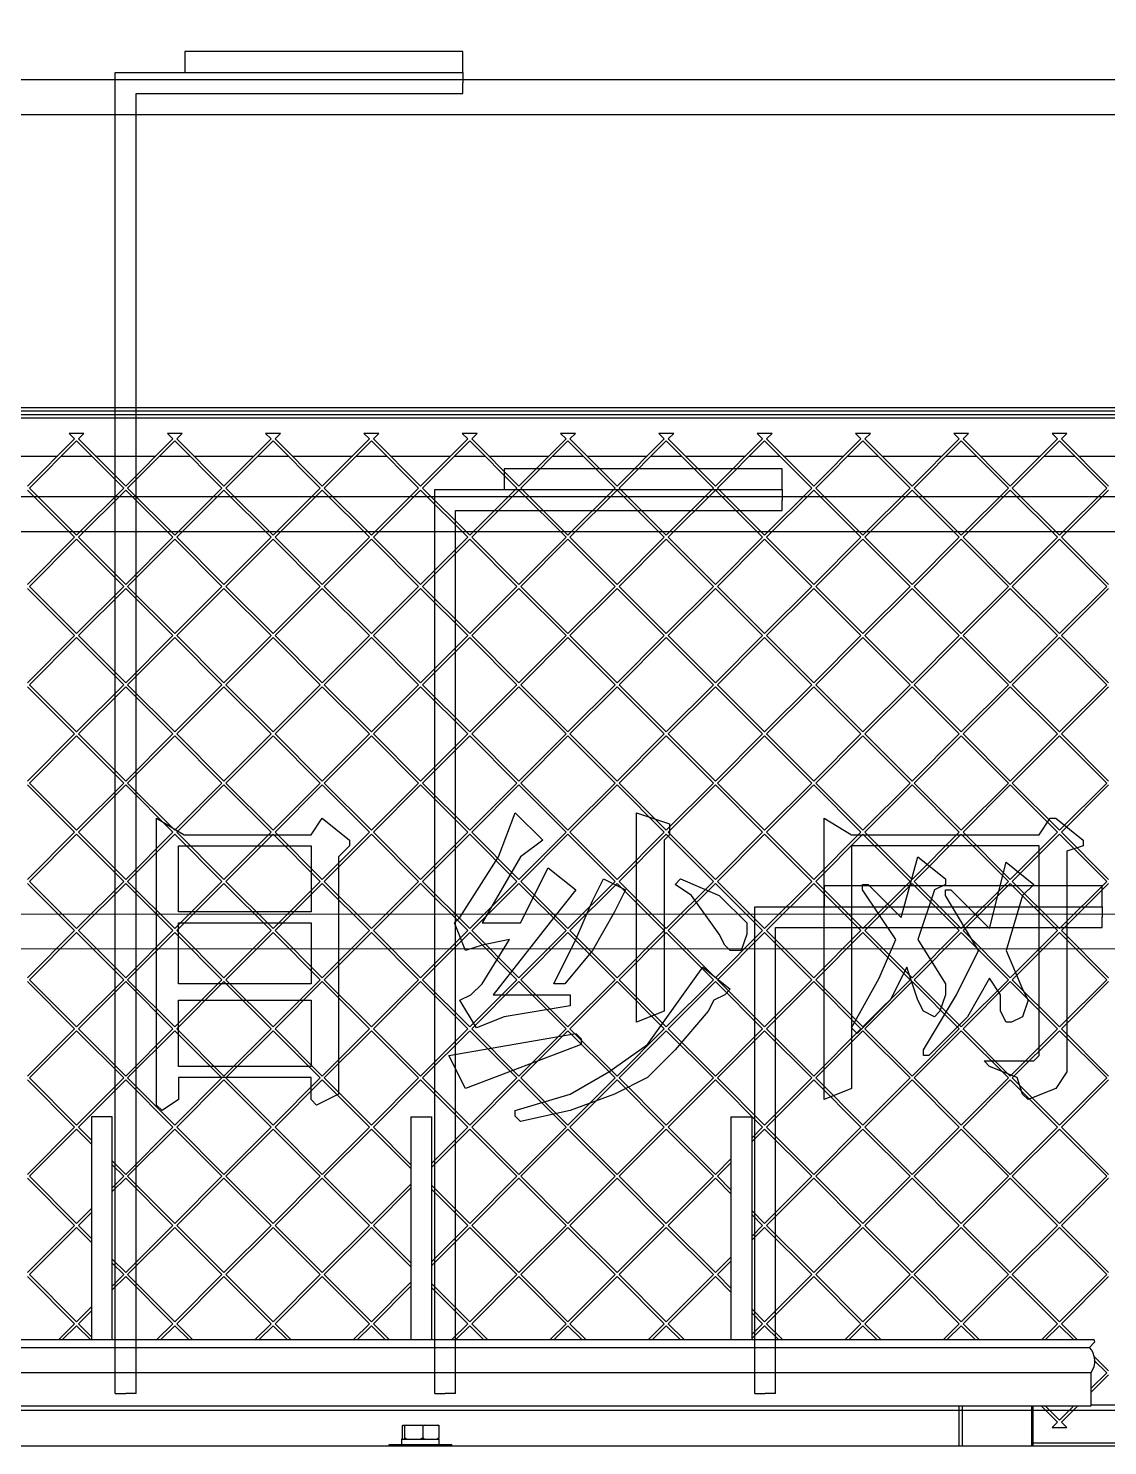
# Model space of a CAD drawing. Extents: x 59521 to 184406, y -1257 to 56672.
# Drawn here: x 69344.4 to 69654.9, y 10305.5 to 10713.2 of the extents above; entities that cross this region are included whole.
import ezdxf

# ---------------------------------------------------------------- set-up
doc = ezdxf.new("R2010")
doc.units = 0
doc.header["$MEASUREMENT"] = 0
doc.layers.get('0').update_dxf_attribs({"linetype": 'CONTINUOUS'})
for name, color, linetype in [('02', 1, 'CONTINUOUS'), ('03C', 3, 'CONTINUOUS'), ('1', 2, 'CONTINUOUS'), ('2401-01144-S-M6-16HWM_0', 7, 'CONTINUOUS'), ('4209-B0008_0', 7, 'CONTINUOUS'), ('4215-12645_1_0', 7, 'CONTINUOUS'), ('4215-12645_2_0', 7, 'CONTINUOUS'), ('4215-12656_0', 7, 'CONTINUOUS'), ('4215-16102_1_0', 7, 'CONTINUOUS'), ('4215-16102_4_0', 7, 'CONTINUOUS'), ('4215-16529_1_0', 7, 'CONTINUOUS'), ('4217-15617_0', 7, 'CONTINUOUS'), ('4217-16530_0', 7, 'CONTINUOUS'), ('4217-16531_0', 7, 'CONTINUOUS')]:
    doc.layers.add(name, color=color, linetype=linetype)
doc.layers.add('C', color=1, linetype='CONTINUOUS', lineweight=15)

# ---------------------------------------------------------------- blocks, each defined once
blk = doc.blocks.new('ju7888')
at = {"layer": '2401-01144-S-M6-16HWM_0', "color": 87, "linetype": 'Continuous'}
for p, q in [((282, -11.68), (282, -15.08)), ((282.07, -11.38), (292.51, -11.38)), ((282.64, -11.68), (282.64, -15.08)), ((287.93, -11.68), (287.93, -15.08)), ((292.58, -11.68), (292.58, -15.08)), ((281.94, -15.38), (292.64, -15.38)), ((281.94, -16.98), (281.94, -15.38)), ((292.64, -16.98), (292.64, -15.38)), ((278.29, -16.98), (296.29, -16.98)), ((278.29, -17.28), (278.29, -16.98)), ((296.29, -17.28), (296.29, -16.98))]:
    blk.add_line(p, q, dxfattribs=at)
for points, knots in [([(282.07, -11.38), (282.06, -11.4), (282.04, -11.5), (282.01, -11.6), (282, -11.68)], [0, 0, 0, 0, 0.234829, 1, 1, 1, 1]), ([(282.64, -11.68), (282.64, -11.65), (282.61, -11.55), (282.59, -11.45), (282.57, -11.38)], [0, 0, 0, 0, 0.264475, 1, 1, 1, 1]), ([(292.51, -11.38), (292.51, -11.4), (292.54, -11.5), (292.56, -11.6), (292.58, -11.68)], [0, 0, 0, 0, 0.234829, 1, 1, 1, 1]), ([(282.07, -15.38), (282.06, -15.35), (282.04, -15.25), (282.01, -15.15), (282, -15.08)], [0, 0, 0, 0, 0.234829, 1, 1, 1, 1]), ([(282.64, -15.08), (282.64, -15.1), (282.61, -15.2), (282.59, -15.3), (282.57, -15.38)], [0, 0, 0, 0, 0.264475, 1, 1, 1, 1]), ([(292.51, -15.38), (292.51, -15.35), (292.54, -15.25), (292.56, -15.15), (292.58, -15.08)], [0, 0, 0, 0, 0.234829, 1, 1, 1, 1])]:
    blk.add_open_spline(points, degree=3, knots=knots, dxfattribs=at)
for points in [[(283.25, -11.38), (283.04, -11.47), (282.84, -11.57), (282.64, -11.68)], [(287.93, -11.68), (287.74, -11.57), (287.53, -11.47), (287.33, -11.38)], [(288.46, -11.38), (288.28, -11.47), (288.11, -11.57), (287.93, -11.68)], [(292.58, -11.68), (292.41, -11.57), (292.23, -11.47), (292.05, -11.38)], [(283.25, -15.38), (283.04, -15.28), (282.84, -15.18), (282.64, -15.08)], [(287.93, -15.08), (287.74, -15.18), (287.53, -15.28), (287.33, -15.38)], [(288.46, -15.38), (288.28, -15.28), (288.11, -15.18), (287.93, -15.08)], [(292.58, -15.08), (292.41, -15.18), (292.23, -15.28), (292.05, -15.38)]]:
    blk.add_open_spline(points, degree=3, dxfattribs=at)
at = {"layer": '4209-B0008_0', "color": 87, "linetype": 'Continuous'}
for p, q in [((90.23, 13.22), (480.79, 13.22)), ((479.81, 10.99), (481.15, 12.38)), ((91.21, 10.99), (479.81, 10.99)), ((90.73, 3.73), (480.29, 3.73)), ((480.29, -5.78), (480.29, 3.73)), ((90.73, -5.78), (480.29, -5.78))]:
    blk.add_line(p, q, dxfattribs=at)
for centre, radius, start, end in [((480.79, 12.72), 0.5, 315.9333, 90), ((475.29, 7.04), 6, 326.4566, 41.1531)]:
    blk.add_arc(centre, radius, start, end, dxfattribs=at)
at = {"layer": '4215-12645_1_0', "color": 87, "linetype": 'Continuous'}
for p, q in [((442.29, -17.28), (442.29, -5.78)), ((463.49, -5.78), (463.49, -17.28))]:
    blk.add_line(p, q, dxfattribs=at)
at = {"layer": '4215-12645_2_0', "color": 87, "linetype": 'Continuous'}
for p, q in [((443.14, -5.78), (443.14, -17.28)), ((463.14, -17.28), (463.14, -5.78))]:
    blk.add_line(p, q, dxfattribs=at)
at = {"layer": '4215-12656_0', "color": 87, "linetype": 'Continuous'}
blk.add_line((-78.71, -17.28), (653.29, -17.28), dxfattribs=at)
at = {"layer": '4215-16102_1_0', "color": 87, "linetype": 'Continuous'}
for p, q in [((-0.61, 279.42), (575.19, 279.42)), ((0.39, 278.42), (574.19, 278.42)), ((165.5, 267.42), (182.81, 267.42)), ((183.94, 267.42), (192.65, 267.42)), ((193.78, 267.42), (211.09, 267.42)), ((212.22, 267.42), (220.93, 267.42)), ((222.06, 267.42), (239.37, 267.42)), ((240.51, 267.42), (249.22, 267.42)), ((250.35, 267.42), (267.66, 267.42)), ((268.79, 267.42), (277.5, 267.42)), ((278.63, 267.42), (295.94, 267.42)), ((297.07, 267.42), (305.79, 267.42)), ((306.92, 267.42), (324.23, 267.42)), ((325.36, 267.42), (334.07, 267.42)), ((335.2, 267.42), (352.51, 267.42)), ((353.64, 267.42), (362.35, 267.42)), ((363.49, 267.42), (380.8, 267.42)), ((381.93, 267.42), (390.64, 267.42)), ((391.77, 267.42), (409.08, 267.42)), ((410.21, 267.42), (418.92, 267.42)), ((420.05, 267.42), (437.36, 267.42)), ((438.5, 267.42), (447.21, 267.42)), ((448.34, 267.42), (465.65, 267.42)), ((466.78, 267.42), (475.49, 267.42)), ((476.62, 267.42), (493.93, 267.42)), ((493.93, -5.58), (480.29, -5.58)), ((531.94, -16.58), (463.49, -16.58))]:
    blk.add_line(p, q, dxfattribs=at)
at = {"layer": '4215-16102_4_0', "color": 87, "linetype": 'Continuous'}
for p, q in [((190.44, 273.92), (186.15, 273.92)), ((186.15, 273.92), (187.73, 272.35)), ((188.86, 272.35), (190.44, 273.92)), ((218.72, 273.92), (214.43, 273.92)), ((214.43, 273.92), (216.01, 272.35)), ((217.14, 272.35), (218.72, 273.92)), ((247.01, 273.92), (242.72, 273.92)), ((242.72, 273.92), (244.3, 272.35)), ((245.43, 272.35), (247.01, 273.92)), ((275.29, 273.92), (271, 273.92)), ((271, 273.92), (272.58, 272.35)), ((273.71, 272.35), (275.29, 273.92)), ((303.57, 273.92), (299.29, 273.92)), ((299.29, 273.92), (300.86, 272.35)), ((302, 272.35), (303.57, 273.92)), ((331.86, 273.92), (327.57, 273.92)), ((327.57, 273.92), (329.15, 272.35)), ((330.28, 272.35), (331.86, 273.92)), ((360.14, 273.92), (355.85, 273.92)), ((355.85, 273.92), (357.43, 272.35)), ((358.56, 272.35), (360.14, 273.92)), ((388.43, 273.92), (384.14, 273.92)), ((384.14, 273.92), (385.72, 272.35)), ((386.85, 272.35), (388.43, 273.92)), ((416.71, 273.92), (412.42, 273.92)), ((412.42, 273.92), (414, 272.35)), ((415.13, 272.35), (416.71, 273.92)), ((445, 273.92), (440.71, 273.92)), ((440.71, 273.92), (442.29, 272.35)), ((443.42, 272.35), (445, 273.92)), ((473.28, 273.92), (468.99, 273.92)), ((468.99, 273.92), (470.57, 272.35)), ((471.7, 272.35), (473.28, 273.92)), ((187.73, 272.35), (174.15, 258.77)), ((174.72, 258.2), (188.29, 271.78)), ((188.29, 271.78), (201.87, 258.2)), ((202.44, 258.77), (188.86, 272.35)), ((216.01, 272.35), (202.44, 258.77)), ((203, 258.2), (216.58, 271.78)), ((216.58, 271.78), (230.15, 258.2)), ((230.72, 258.77), (217.14, 272.35)), ((244.3, 272.35), (230.72, 258.77)), ((231.29, 258.2), (244.86, 271.78)), ((244.86, 271.78), (258.44, 258.2)), ((259, 258.77), (245.43, 272.35)), ((272.58, 272.35), (259, 258.77)), ((259.57, 258.2), (273.15, 271.78)), ((273.15, 271.78), (286.72, 258.2)), ((287.29, 258.77), (273.71, 272.35)), ((300.86, 272.35), (287.29, 258.77)), ((287.85, 258.2), (301.43, 271.78)), ((301.43, 271.78), (315.01, 258.2)), ((315.57, 258.77), (302, 272.35)), ((329.15, 272.35), (315.57, 258.77)), ((316.14, 258.2), (329.71, 271.78)), ((329.71, 271.78), (343.29, 258.2)), ((343.86, 258.77), (330.28, 272.35)), ((357.43, 272.35), (343.86, 258.77)), ((344.42, 258.2), (358, 271.78)), ((358, 271.78), (371.58, 258.2)), ((372.14, 258.77), (358.56, 272.35)), ((385.72, 272.35), (372.14, 258.77)), ((372.71, 258.2), (386.28, 271.78)), ((386.28, 271.78), (399.86, 258.2)), ((400.43, 258.77), (386.85, 272.35)), ((414, 272.35), (400.43, 258.77)), ((400.99, 258.2), (414.57, 271.78)), ((414.57, 271.78), (428.14, 258.2)), ((428.71, 258.77), (415.13, 272.35)), ((442.29, 272.35), (428.71, 258.77)), ((429.28, 258.2), (442.85, 271.78)), ((442.85, 271.78), (456.43, 258.2)), ((456.99, 258.77), (443.42, 272.35)), ((470.57, 272.35), (456.99, 258.77)), ((457.56, 258.2), (471.14, 271.78)), ((471.14, 271.78), (484.71, 258.2)), ((485.28, 258.77), (471.7, 272.35)), ((174.15, 257.64), (187.73, 244.06)), ((188.29, 244.63), (174.72, 258.2)), ((201.87, 258.2), (188.29, 244.63)), ((188.86, 244.06), (202.44, 257.64)), ((202.44, 257.64), (216.01, 244.06)), ((216.58, 244.63), (203, 258.2)), ((230.15, 258.2), (216.58, 244.63)), ((217.14, 244.06), (230.72, 257.64)), ((230.72, 257.64), (244.3, 244.06)), ((244.86, 244.63), (231.29, 258.2)), ((258.44, 258.2), (244.86, 244.63)), ((245.43, 244.06), (259, 257.64)), ((259, 257.64), (272.58, 244.06)), ((273.15, 244.63), (259.57, 258.2)), ((286.72, 258.2), (273.15, 244.63)), ((273.71, 244.06), (287.29, 257.64)), ((287.29, 257.64), (300.86, 244.06)), ((301.43, 244.63), (287.85, 258.2)), ((315.01, 258.2), (301.43, 244.63)), ((302, 244.06), (315.57, 257.64)), ((315.57, 257.64), (329.15, 244.06)), ((329.71, 244.63), (316.14, 258.2)), ((343.29, 258.2), (329.71, 244.63)), ((330.28, 244.06), (343.86, 257.64)), ((343.86, 257.64), (357.43, 244.06)), ((358, 244.63), (344.42, 258.2)), ((371.58, 258.2), (358, 244.63)), ((358.56, 244.06), (372.14, 257.64)), ((372.14, 257.64), (385.72, 244.06)), ((386.28, 244.63), (372.71, 258.2)), ((399.86, 258.2), (386.28, 244.63)), ((386.85, 244.06), (400.43, 257.64)), ((400.43, 257.64), (414, 244.06)), ((414.57, 244.63), (400.99, 258.2)), ((428.14, 258.2), (414.57, 244.63)), ((415.13, 244.06), (428.71, 257.64)), ((428.71, 257.64), (442.29, 244.06)), ((442.85, 244.63), (429.28, 258.2)), ((456.43, 258.2), (442.85, 244.63)), ((443.42, 244.06), (456.99, 257.64)), ((456.99, 257.64), (470.57, 244.06)), ((471.14, 244.63), (457.56, 258.2)), ((484.71, 258.2), (471.14, 244.63)), ((471.7, 244.06), (485.28, 257.64)), ((187.73, 244.06), (174.15, 230.49)), ((188.29, 243.5), (174.72, 229.92)), ((188.29, 243.5), (201.87, 229.92)), ((202.44, 230.49), (188.86, 244.06)), ((216.01, 244.06), (202.44, 230.49)), ((216.58, 243.5), (203, 229.92)), ((216.58, 243.5), (230.15, 229.92)), ((230.72, 230.49), (217.14, 244.06)), ((244.3, 244.06), (230.72, 230.49)), ((244.86, 243.5), (231.29, 229.92)), ((244.86, 243.5), (258.44, 229.92)), ((259, 230.49), (245.43, 244.06)), ((272.58, 244.06), (259, 230.49)), ((273.15, 243.5), (259.57, 229.92)), ((273.15, 243.5), (286.72, 229.92)), ((287.29, 230.49), (273.71, 244.06)), ((300.86, 244.06), (287.29, 230.49)), ((301.43, 243.5), (287.85, 229.92)), ((301.43, 243.5), (315.01, 229.92)), ((315.57, 230.49), (302, 244.06)), ((329.15, 244.06), (315.57, 230.49)), ((329.71, 243.5), (316.14, 229.92)), ((329.71, 243.5), (343.29, 229.92)), ((343.86, 230.49), (330.28, 244.06)), ((357.43, 244.06), (343.86, 230.49)), ((358, 243.5), (344.42, 229.92)), ((358, 243.5), (371.58, 229.92)), ((372.14, 230.49), (358.56, 244.06)), ((385.72, 244.06), (372.14, 230.49)), ((386.28, 243.5), (372.71, 229.92)), ((386.28, 243.5), (399.86, 229.92)), ((400.43, 230.49), (386.85, 244.06)), ((414, 244.06), (400.43, 230.49)), ((414.57, 243.5), (400.99, 229.92)), ((414.57, 243.5), (428.14, 229.92)), ((428.71, 230.49), (415.13, 244.06)), ((442.29, 244.06), (428.71, 230.49)), ((442.85, 243.5), (429.28, 229.92)), ((442.85, 243.5), (456.43, 229.92)), ((456.99, 230.49), (443.42, 244.06)), ((470.57, 244.06), (456.99, 230.49)), ((471.14, 243.5), (457.56, 229.92)), ((471.14, 243.5), (484.71, 229.92)), ((485.28, 230.49), (471.7, 244.06)), ((174.15, 229.35), (187.73, 215.78)), ((174.72, 229.92), (188.29, 216.34)), ((201.87, 229.92), (188.29, 216.34)), ((202.44, 229.35), (188.86, 215.78)), ((202.44, 229.35), (216.01, 215.78)), ((203, 229.92), (216.58, 216.34)), ((230.15, 229.92), (216.58, 216.34)), ((230.72, 229.35), (217.14, 215.78)), ((230.72, 229.35), (244.3, 215.78)), ((231.29, 229.92), (244.86, 216.34)), ((258.44, 229.92), (244.86, 216.34)), ((259, 229.35), (245.43, 215.78)), ((259, 229.35), (272.58, 215.78)), ((259.57, 229.92), (273.15, 216.34)), ((286.72, 229.92), (273.15, 216.34)), ((287.29, 229.35), (273.71, 215.78)), ((287.29, 229.35), (300.86, 215.78)), ((287.85, 229.92), (301.43, 216.34)), ((315.01, 229.92), (301.43, 216.34)), ((315.57, 229.35), (302, 215.78)), ((315.57, 229.35), (329.15, 215.78)), ((316.14, 229.92), (329.71, 216.34)), ((343.29, 229.92), (329.71, 216.34)), ((343.86, 229.35), (330.28, 215.78)), ((343.86, 229.35), (357.43, 215.78)), ((344.42, 229.92), (358, 216.34)), ((371.58, 229.92), (358, 216.34)), ((372.14, 229.35), (358.56, 215.78)), ((372.14, 229.35), (385.72, 215.78)), ((372.71, 229.92), (386.28, 216.34)), ((399.86, 229.92), (386.28, 216.34)), ((400.43, 229.35), (386.85, 215.78)), ((400.43, 229.35), (414, 215.78)), ((400.99, 229.92), (414.57, 216.34)), ((428.14, 229.92), (414.57, 216.34)), ((428.71, 229.35), (415.13, 215.78)), ((428.71, 229.35), (442.29, 215.78)), ((429.28, 229.92), (442.85, 216.34)), ((456.43, 229.92), (442.85, 216.34)), ((456.99, 229.35), (443.42, 215.78)), ((456.99, 229.35), (470.57, 215.78)), ((457.56, 229.92), (471.14, 216.34)), ((484.71, 229.92), (471.14, 216.34)), ((485.28, 229.35), (471.7, 215.78)), ((187.73, 215.78), (174.15, 202.2)), ((174.72, 201.64), (188.29, 215.21)), ((188.29, 215.21), (201.87, 201.64)), ((202.44, 202.2), (188.86, 215.78)), ((216.01, 215.78), (202.44, 202.2)), ((203, 201.64), (216.58, 215.21)), ((216.58, 215.21), (230.15, 201.64)), ((230.72, 202.2), (217.14, 215.78)), ((244.3, 215.78), (230.72, 202.2)), ((231.29, 201.64), (244.86, 215.21)), ((244.86, 215.21), (258.44, 201.64)), ((259, 202.2), (245.43, 215.78)), ((272.58, 215.78), (259, 202.2)), ((259.57, 201.64), (273.15, 215.21)), ((273.15, 215.21), (286.72, 201.64)), ((287.29, 202.2), (273.71, 215.78)), ((300.86, 215.78), (287.29, 202.2)), ((287.85, 201.64), (301.43, 215.21)), ((301.43, 215.21), (315.01, 201.64)), ((315.57, 202.2), (302, 215.78)), ((329.15, 215.78), (315.57, 202.2)), ((316.14, 201.64), (329.71, 215.21)), ((329.71, 215.21), (343.29, 201.64)), ((343.86, 202.2), (330.28, 215.78)), ((357.43, 215.78), (343.86, 202.2)), ((344.42, 201.64), (358, 215.21)), ((358, 215.21), (371.58, 201.64)), ((372.14, 202.2), (358.56, 215.78)), ((385.72, 215.78), (372.14, 202.2)), ((372.71, 201.64), (386.28, 215.21)), ((386.28, 215.21), (399.86, 201.64)), ((400.43, 202.2), (386.85, 215.78)), ((414, 215.78), (400.43, 202.2)), ((400.99, 201.64), (414.57, 215.21)), ((414.57, 215.21), (428.14, 201.64)), ((428.71, 202.2), (415.13, 215.78)), ((442.29, 215.78), (428.71, 202.2)), ((429.28, 201.64), (442.85, 215.21)), ((442.85, 215.21), (456.43, 201.64)), ((456.99, 202.2), (443.42, 215.78)), ((470.57, 215.78), (456.99, 202.2)), ((457.56, 201.64), (471.14, 215.21)), ((471.14, 215.21), (484.71, 201.64)), ((485.28, 202.2), (471.7, 215.78)), ((174.15, 201.07), (187.73, 187.49)), ((188.29, 188.06), (174.72, 201.64)), ((201.87, 201.64), (188.29, 188.06)), ((188.86, 187.49), (202.44, 201.07)), ((202.44, 201.07), (216.01, 187.49)), ((216.58, 188.06), (203, 201.64)), ((230.15, 201.64), (216.58, 188.06)), ((217.14, 187.49), (230.72, 201.07)), ((230.72, 201.07), (244.3, 187.49)), ((244.86, 188.06), (231.29, 201.64)), ((258.44, 201.64), (244.86, 188.06)), ((245.43, 187.49), (259, 201.07)), ((259, 201.07), (272.58, 187.49)), ((273.15, 188.06), (259.57, 201.64)), ((286.72, 201.64), (273.15, 188.06)), ((273.71, 187.49), (287.29, 201.07)), ((287.29, 201.07), (300.86, 187.49)), ((301.43, 188.06), (287.85, 201.64)), ((315.01, 201.64), (301.43, 188.06)), ((302, 187.49), (315.57, 201.07)), ((315.57, 201.07), (329.15, 187.49)), ((329.71, 188.06), (316.14, 201.64)), ((343.29, 201.64), (329.71, 188.06)), ((330.28, 187.49), (343.86, 201.07)), ((343.86, 201.07), (357.43, 187.49)), ((358, 188.06), (344.42, 201.64)), ((371.58, 201.64), (358, 188.06)), ((358.56, 187.49), (372.14, 201.07)), ((372.14, 201.07), (385.72, 187.49)), ((386.28, 188.06), (372.71, 201.64)), ((399.86, 201.64), (386.28, 188.06)), ((386.85, 187.49), (400.43, 201.07)), ((400.43, 201.07), (414, 187.49)), ((414.57, 188.06), (400.99, 201.64)), ((428.14, 201.64), (414.57, 188.06)), ((415.13, 187.49), (428.71, 201.07)), ((428.71, 201.07), (442.29, 187.49)), ((442.85, 188.06), (429.28, 201.64)), ((456.43, 201.64), (442.85, 188.06)), ((443.42, 187.49), (456.99, 201.07)), ((456.99, 201.07), (470.57, 187.49)), ((471.14, 188.06), (457.56, 201.64)), ((484.71, 201.64), (471.14, 188.06)), ((471.7, 187.49), (485.28, 201.07)), ((187.73, 187.49), (174.15, 173.92)), ((174.72, 173.35), (188.29, 186.93)), ((188.29, 186.93), (201.87, 173.35)), ((202.44, 173.92), (188.86, 187.49)), ((216.01, 187.49), (202.44, 173.92)), ((203, 173.35), (216.58, 186.93)), ((216.58, 186.93), (230.15, 173.35)), ((230.72, 173.92), (217.14, 187.49)), ((244.3, 187.49), (230.72, 173.92)), ((231.29, 173.35), (244.86, 186.93)), ((244.86, 186.93), (258.44, 173.35)), ((259, 173.92), (245.43, 187.49)), ((272.58, 187.49), (259, 173.92)), ((259.57, 173.35), (273.15, 186.93)), ((273.15, 186.93), (286.72, 173.35)), ((287.29, 173.92), (273.71, 187.49)), ((300.86, 187.49), (287.29, 173.92)), ((287.85, 173.35), (301.43, 186.93)), ((301.43, 186.93), (315.01, 173.35)), ((315.57, 173.92), (302, 187.49)), ((329.15, 187.49), (315.57, 173.92)), ((316.14, 173.35), (329.71, 186.93)), ((329.71, 186.93), (343.29, 173.35)), ((343.86, 173.92), (330.28, 187.49)), ((357.43, 187.49), (343.86, 173.92)), ((344.42, 173.35), (358, 186.93)), ((358, 186.93), (371.58, 173.35)), ((372.14, 173.92), (358.56, 187.49)), ((385.72, 187.49), (372.14, 173.92)), ((372.71, 173.35), (386.28, 186.93)), ((386.28, 186.93), (399.86, 173.35)), ((400.43, 173.92), (386.85, 187.49)), ((414, 187.49), (400.43, 173.92)), ((400.99, 173.35), (414.57, 186.93)), ((414.57, 186.93), (428.14, 173.35)), ((428.71, 173.92), (415.13, 187.49)), ((442.29, 187.49), (428.71, 173.92)), ((429.28, 173.35), (442.85, 186.93)), ((442.85, 186.93), (456.43, 173.35)), ((456.99, 173.92), (443.42, 187.49)), ((470.57, 187.49), (456.99, 173.92)), ((457.56, 173.35), (471.14, 186.93)), ((471.14, 186.93), (484.71, 173.35)), ((485.28, 173.92), (471.7, 187.49)), ((174.15, 172.79), (187.73, 159.21)), ((188.29, 159.77), (174.72, 173.35)), ((201.87, 173.35), (188.29, 159.77)), ((188.86, 159.21), (202.44, 172.79)), ((202.44, 172.79), (216.01, 159.21)), ((216.58, 159.77), (203, 173.35)), ((230.15, 173.35), (216.58, 159.77)), ((217.14, 159.21), (230.72, 172.79)), ((230.72, 172.79), (244.3, 159.21)), ((244.86, 159.77), (231.29, 173.35)), ((258.44, 173.35), (244.86, 159.77)), ((245.43, 159.21), (259, 172.79)), ((259, 172.79), (272.58, 159.21)), ((273.15, 159.77), (259.57, 173.35)), ((286.72, 173.35), (273.15, 159.77)), ((273.71, 159.21), (287.29, 172.79)), ((287.29, 172.79), (300.86, 159.21)), ((301.43, 159.77), (287.85, 173.35)), ((315.01, 173.35), (301.43, 159.77)), ((302, 159.21), (315.57, 172.79)), ((315.57, 172.79), (329.15, 159.21)), ((329.71, 159.77), (316.14, 173.35)), ((343.29, 173.35), (329.71, 159.77)), ((330.28, 159.21), (343.86, 172.79)), ((343.86, 172.79), (357.43, 159.21)), ((358, 159.77), (344.42, 173.35)), ((371.58, 173.35), (358, 159.77)), ((358.56, 159.21), (372.14, 172.79)), ((372.14, 172.79), (385.72, 159.21)), ((386.28, 159.77), (372.71, 173.35)), ((399.86, 173.35), (386.28, 159.77)), ((386.85, 159.21), (400.43, 172.79)), ((400.43, 172.79), (414, 159.21)), ((414.57, 159.77), (400.99, 173.35)), ((428.14, 173.35), (414.57, 159.77)), ((415.13, 159.21), (428.71, 172.79)), ((428.71, 172.79), (442.29, 159.21)), ((442.85, 159.77), (429.28, 173.35)), ((456.43, 173.35), (442.85, 159.77)), ((443.42, 159.21), (456.99, 172.79)), ((456.99, 172.79), (470.57, 159.21)), ((471.14, 159.77), (457.56, 173.35)), ((484.71, 173.35), (471.14, 159.77)), ((471.7, 159.21), (485.28, 172.79)), ((211.33, 80.71), (211.33, 163.25)), ((211.33, 163.25), (219.26, 158.48)), ((255.77, 158.48), (258.95, 163.25)), ((258.95, 163.25), (266.88, 156.9)), ((309.74, 152.13), (314.5, 164.83)), ((314.5, 164.83), (322.44, 156.9)), ((349.42, 104.52), (349.42, 164.83)), ((349.42, 164.83), (358.95, 161.66)), ((403.39, 82.29), (403.39, 163.25)), ((403.39, 163.25), (411.33, 158.48)), ((465.29, 158.48), (468.47, 163.25)), ((468.47, 163.25), (470.06, 163.25)), ((470.06, 163.25), (477.99, 156.9)), ((187.73, 159.21), (174.15, 145.63)), ((202.44, 145.63), (188.86, 159.21)), ((216.01, 159.21), (202.44, 145.63)), ((230.72, 145.63), (217.14, 159.21)), ((244.3, 159.21), (230.72, 145.63)), ((259, 145.63), (245.43, 159.21)), ((272.58, 159.21), (259, 145.63)), ((287.29, 145.63), (273.71, 159.21)), ((300.86, 159.21), (287.29, 145.63)), ((315.57, 145.63), (302, 159.21)), ((329.15, 159.21), (315.57, 145.63)), ((343.86, 145.63), (330.28, 159.21)), ((357.43, 159.21), (343.86, 145.63)), ((372.14, 145.63), (358.56, 159.21)), ((358.95, 161.66), (358.95, 158.48)), ((385.72, 159.21), (372.14, 145.63)), ((400.43, 145.63), (386.85, 159.21)), ((414, 159.21), (400.43, 145.63)), ((428.71, 145.63), (415.13, 159.21)), ((442.29, 159.21), (428.71, 145.63)), ((456.99, 145.63), (443.42, 159.21)), ((470.57, 159.21), (456.99, 145.63)), ((485.28, 145.63), (471.7, 159.21)), ((174.72, 145.07), (188.29, 158.64)), ((188.29, 158.64), (201.87, 145.07)), ((203, 145.07), (216.58, 158.64)), ((216.58, 158.64), (230.15, 145.07)), ((217.68, 155.31), (255.77, 155.31)), ((217.68, 136.26), (217.68, 155.31)), ((219.26, 158.48), (255.77, 158.48)), ((231.29, 145.07), (244.86, 158.64)), ((244.86, 158.64), (258.44, 145.07)), ((255.77, 155.31), (255.77, 136.26)), ((259.57, 145.07), (273.15, 158.64)), ((266.88, 155.31), (263.71, 152.13)), ((266.88, 156.9), (266.88, 155.31)), ((273.15, 158.64), (286.72, 145.07)), ((287.85, 145.07), (301.43, 158.64)), ((301.43, 158.64), (315.01, 145.07)), ((322.44, 156.9), (316.09, 152.13)), ((316.14, 145.07), (329.71, 158.64)), ((329.71, 158.64), (343.29, 145.07)), ((344.42, 145.07), (358, 158.64)), ((358.95, 158.48), (357.36, 156.9)), ((357.36, 156.9), (357.36, 107.69)), ((358, 158.64), (371.58, 145.07)), ((372.71, 145.07), (386.28, 158.64)), ((386.28, 158.64), (399.86, 145.07)), ((400.99, 145.07), (414.57, 158.64)), ((411.33, 158.48), (465.29, 158.48)), ((465.29, 155.31), (411.33, 155.31)), ((411.33, 155.31), (411.33, 85.47)), ((414.57, 158.64), (428.14, 145.07)), ((429.28, 145.07), (442.85, 158.64)), ((442.85, 158.64), (456.43, 145.07)), ((457.56, 145.07), (471.14, 158.64)), ((465.29, 94.99), (465.29, 155.31)), ((471.14, 158.64), (484.71, 145.07)), ((477.99, 155.31), (473.23, 153.72)), ((477.99, 156.9), (477.99, 155.31)), ((263.71, 152.13), (263.71, 83.88)), ((298.63, 134.67), (309.74, 152.13)), ((316.09, 152.13), (304.98, 133.09)), ((425.61, 134.67), (430.37, 152.13)), ((430.37, 152.13), (438.31, 145.78)), ((473.23, 153.72), (473.23, 90.23)), ((316.09, 133.09), (324.03, 148.96)), ((324.03, 148.96), (331.96, 142.61)), ((451.01, 131.5), (455.77, 150.55)), ((455.77, 150.55), (463.71, 144.2)), ((174.15, 144.5), (187.73, 130.92)), ((188.29, 131.49), (174.72, 145.07)), ((201.87, 145.07), (188.29, 131.49)), ((188.86, 130.92), (202.44, 144.5)), ((202.44, 144.5), (216.01, 130.92)), ((216.58, 131.49), (203, 145.07)), ((230.15, 145.07), (216.58, 131.49)), ((217.14, 130.92), (230.72, 144.5)), ((230.72, 144.5), (244.3, 130.92)), ((244.86, 131.49), (231.29, 145.07)), ((258.44, 145.07), (244.86, 131.49)), ((245.43, 130.92), (259, 144.5)), ((259, 144.5), (272.58, 130.92)), ((273.15, 131.49), (259.57, 145.07)), ((286.72, 145.07), (273.15, 131.49)), ((273.71, 130.92), (287.29, 144.5)), ((287.29, 144.5), (300.86, 130.92)), ((301.43, 131.49), (287.85, 145.07)), ((315.01, 145.07), (301.43, 131.49)), ((302, 130.92), (315.57, 144.5)), ((315.57, 144.5), (329.15, 130.92)), ((329.71, 131.49), (316.14, 145.07)), ((343.29, 145.07), (329.71, 131.49)), ((330.28, 130.92), (343.86, 144.5)), ((336.72, 139.44), (339.9, 145.78)), ((339.9, 145.78), (346.25, 142.61)), ((343.86, 144.5), (357.43, 130.92)), ((358, 131.49), (344.42, 145.07)), ((371.58, 145.07), (358, 131.49)), ((358.56, 130.92), (372.14, 144.5)), ((360.53, 144.2), (362.12, 145.78)), ((365.29, 141.02), (360.53, 144.2)), ((362.12, 145.78), (373.23, 141.02)), ((372.14, 144.5), (385.72, 130.92)), ((386.28, 131.49), (372.71, 145.07)), ((399.86, 145.07), (386.28, 131.49)), ((386.85, 130.92), (400.43, 144.5)), ((400.43, 144.5), (414, 130.92)), ((414.57, 131.49), (400.99, 145.07)), ((414.5, 144.2), (416.09, 144.2)), ((414.5, 142.61), (414.5, 144.2)), ((428.14, 145.07), (414.57, 131.49)), ((415.13, 130.92), (428.71, 144.5)), ((416.09, 144.2), (425.61, 134.67)), ((428.71, 144.5), (442.29, 130.92)), ((442.85, 131.49), (429.28, 145.07)), ((438.31, 144.2), (435.14, 142.61)), ((438.31, 145.78), (438.31, 144.2)), ((456.43, 145.07), (442.85, 131.49)), ((443.42, 130.92), (456.99, 144.5)), ((456.99, 144.5), (470.57, 130.92)), ((471.14, 131.49), (457.56, 145.07)), ((463.71, 144.2), (460.53, 141.02)), ((484.71, 145.07), (471.14, 131.49)), ((471.7, 130.92), (485.28, 144.5)), ((331.96, 142.61), (325.61, 134.67)), ((331.96, 128.32), (336.72, 139.44)), ((346.25, 142.61), (343.07, 136.26)), ((373.23, 129.91), (365.29, 141.02)), ((373.23, 141.02), (381.17, 133.09)), ((424.03, 128.32), (414.5, 142.61)), ((435.14, 142.61), (430.37, 128.32)), ((438.31, 142.61), (439.9, 142.61)), ((438.31, 141.02), (438.31, 142.61)), ((447.83, 125.15), (438.31, 141.02)), ((439.9, 142.61), (451.01, 131.5)), ((460.53, 141.02), (455.77, 125.15)), ((255.77, 136.26), (217.68, 136.26)), ((297.04, 133.09), (298.63, 134.67)), ((325.61, 134.67), (308.15, 112.45)), ((343.07, 136.26), (336.72, 125.15)), ((187.73, 130.92), (174.15, 117.35)), ((202.44, 117.35), (188.86, 130.92)), ((216.01, 130.92), (202.44, 117.35)), ((230.72, 117.35), (217.14, 130.92)), ((217.68, 133.09), (255.77, 133.09)), ((217.68, 115.63), (217.68, 133.09)), ((244.3, 130.92), (230.72, 117.35)), ((259, 117.35), (245.43, 130.92)), ((255.77, 133.09), (255.77, 115.63)), ((272.58, 130.92), (259, 117.35)), ((287.29, 117.35), (273.71, 130.92)), ((300.86, 130.92), (287.29, 117.35)), ((300.22, 125.15), (297.04, 133.09)), ((315.57, 117.35), (302, 130.92)), ((304.98, 133.09), (316.09, 133.09)), ((329.15, 130.92), (315.57, 117.35)), ((343.86, 117.35), (330.28, 130.92)), ((357.43, 130.92), (343.86, 117.35)), ((372.14, 117.35), (358.56, 130.92)), ((385.72, 130.92), (372.14, 117.35)), ((381.17, 133.09), (381.17, 129.91)), ((400.43, 117.35), (386.85, 130.92)), ((414, 130.92), (400.43, 117.35)), ((428.71, 117.35), (415.13, 130.92)), ((442.29, 130.92), (428.71, 117.35)), ((456.99, 117.35), (443.42, 130.92)), ((470.57, 130.92), (456.99, 117.35)), ((485.28, 117.35), (471.7, 130.92)), ((174.72, 116.78), (188.29, 130.36)), ((188.29, 130.36), (201.87, 116.78)), ((203, 116.78), (216.58, 130.36)), ((216.58, 130.36), (230.15, 116.78)), ((231.29, 116.78), (244.86, 130.36)), ((244.86, 130.36), (258.44, 116.78)), ((259.57, 116.78), (273.15, 130.36)), ((273.15, 130.36), (286.72, 116.78)), ((287.85, 116.78), (301.43, 130.36)), ((304.98, 126.74), (300.22, 125.15)), ((301.43, 130.36), (315.01, 116.78)), ((312.91, 128.32), (304.98, 126.74)), ((304.98, 115.63), (312.91, 128.32)), ((316.14, 116.78), (329.71, 130.36)), ((325.61, 115.63), (331.96, 128.32)), ((329.71, 130.36), (343.29, 116.78)), ((344.42, 116.78), (358, 130.36)), ((358, 130.36), (371.58, 116.78)), ((372.71, 116.78), (386.28, 130.36)), ((374.82, 126.74), (373.23, 129.91)), ((376.41, 125.15), (374.82, 126.74)), ((381.17, 129.91), (379.58, 125.15)), ((386.28, 130.36), (399.86, 116.78)), ((400.99, 116.78), (414.57, 130.36)), ((414.57, 130.36), (428.14, 116.78)), ((419.26, 117.21), (424.03, 128.32)), ((429.28, 116.78), (442.85, 130.36)), ((430.37, 128.32), (438.31, 115.63)), ((442.85, 130.36), (456.43, 116.78)), ((457.56, 116.78), (471.14, 130.36)), ((471.14, 130.36), (484.71, 116.78)), ((336.72, 125.15), (328.79, 115.63)), ((379.58, 125.15), (376.41, 125.15)), ((441.49, 112.45), (447.83, 125.15)), ((455.77, 125.15), (460.53, 114.04)), ((352.6, 98.17), (368.47, 120.39)), ((368.47, 120.39), (376.41, 114.04)), ((427.2, 120.39), (422.44, 110.86)), ((430.37, 110.86), (427.2, 120.39)), ((174.15, 116.22), (187.73, 102.64)), ((188.29, 103.21), (174.72, 116.78)), ((201.87, 116.78), (188.29, 103.21)), ((188.86, 102.64), (202.44, 116.22)), ((202.44, 116.22), (216.01, 102.64)), ((216.58, 103.21), (203, 116.78)), ((230.15, 116.78), (216.58, 103.21)), ((217.14, 102.64), (230.72, 116.22)), ((255.77, 115.63), (217.68, 115.63)), ((230.72, 116.22), (244.3, 102.64)), ((244.86, 103.21), (231.29, 116.78)), ((258.44, 116.78), (244.86, 103.21)), ((245.43, 102.64), (259, 116.22)), ((259, 116.22), (272.58, 102.64)), ((273.15, 103.21), (259.57, 116.78)), ((286.72, 116.78), (273.15, 103.21)), ((273.71, 102.64), (287.29, 116.22)), ((287.29, 116.22), (300.86, 102.64)), ((301.43, 103.21), (287.85, 116.78)), ((315.01, 116.78), (301.43, 103.21)), ((301.8, 112.45), (304.98, 115.63)), ((302, 102.64), (315.57, 116.22)), ((315.57, 116.22), (329.15, 102.64)), ((329.71, 103.21), (316.14, 116.78)), ((328.79, 115.63), (325.61, 115.63)), ((343.29, 116.78), (329.71, 103.21)), ((330.28, 102.64), (343.86, 116.22)), ((343.86, 116.22), (357.43, 102.64)), ((358, 103.21), (344.42, 116.78)), ((371.58, 116.78), (358, 103.21)), ((358.56, 102.64), (372.14, 116.22)), ((372.14, 116.22), (385.72, 102.64)), ((386.28, 103.21), (372.71, 116.78)), ((399.86, 116.78), (386.28, 103.21)), ((386.85, 102.64), (400.43, 116.22)), ((400.43, 116.22), (414, 102.64)), ((414.57, 103.21), (400.99, 116.78)), ((411.33, 102.93), (419.26, 117.21)), ((428.14, 116.78), (414.57, 103.21)), ((415.13, 102.64), (428.71, 116.22)), ((428.71, 116.22), (442.29, 102.64)), ((442.85, 103.21), (429.28, 116.78)), ((438.31, 115.63), (438.31, 112.45)), ((456.43, 116.78), (442.85, 103.21)), ((443.42, 102.64), (456.99, 116.22)), ((451.01, 117.21), (444.66, 106.1)), ((454.18, 112.45), (451.01, 117.21)), ((456.99, 116.22), (470.57, 102.64)), ((471.14, 103.21), (457.56, 116.78)), ((484.71, 116.78), (471.14, 103.21)), ((471.7, 102.64), (485.28, 116.22)), ((217.68, 110.86), (255.77, 110.86)), ((217.68, 91.82), (217.68, 110.86)), ((255.77, 110.86), (255.77, 91.82)), ((298.63, 110.86), (301.8, 112.45)), ((303.39, 102.93), (298.63, 110.86)), ((308.15, 112.45), (330.37, 112.45)), ((330.37, 112.45), (330.37, 109.28)), ((371.64, 110.86), (370.06, 107.69)), ((374.82, 112.45), (371.64, 110.86)), ((376.41, 114.04), (374.82, 112.45)), ((422.44, 110.86), (412.91, 101.34)), ((431.96, 107.69), (430.37, 110.86)), ((431.96, 96.58), (441.49, 112.45)), ((438.31, 112.45), (436.72, 107.69)), ((454.18, 107.69), (454.18, 112.45)), ((460.53, 114.04), (462.12, 110.86)), ((462.12, 110.86), (460.53, 106.1)), ((311.33, 106.1), (303.39, 102.93)), ((330.37, 109.28), (311.33, 106.1)), ((357.36, 107.69), (349.42, 104.52)), ((370.06, 107.69), (360.53, 96.58)), ((435.14, 106.1), (431.96, 107.69)), ((444.66, 106.1), (433.55, 94.99)), ((436.72, 107.69), (435.14, 106.1)), ((455.77, 104.52), (454.18, 107.69)), ((460.53, 106.1), (457.36, 104.52)), ((187.73, 102.64), (174.15, 89.06)), ((174.72, 88.5), (188.29, 102.07)), ((188.29, 102.07), (201.87, 88.5)), ((202.44, 89.06), (188.86, 102.64)), ((216.01, 102.64), (202.44, 89.06)), ((203, 88.5), (216.58, 102.07)), ((216.58, 102.07), (230.15, 88.5)), ((230.72, 89.06), (217.14, 102.64)), ((244.3, 102.64), (230.72, 89.06)), ((231.29, 88.5), (244.86, 102.07)), ((244.86, 102.07), (258.44, 88.5)), ((259, 89.06), (245.43, 102.64)), ((272.58, 102.64), (259, 89.06)), ((259.57, 88.5), (273.15, 102.07)), ((273.15, 102.07), (286.72, 88.5)), ((287.29, 89.06), (273.71, 102.64)), ((300.86, 102.64), (287.29, 89.06)), ((287.85, 88.5), (301.43, 102.07)), ((301.43, 102.07), (315.01, 88.5)), ((315.57, 89.06), (302, 102.64)), ((329.15, 102.64), (315.57, 89.06)), ((316.14, 88.5), (329.71, 102.07)), ((329.71, 102.07), (343.29, 88.5)), ((343.86, 89.06), (330.28, 102.64)), ((357.43, 102.64), (343.86, 89.06)), ((344.42, 88.5), (358, 102.07)), ((358, 102.07), (371.58, 88.5)), ((372.14, 89.06), (358.56, 102.64)), ((385.72, 102.64), (372.14, 89.06)), ((372.71, 88.5), (386.28, 102.07)), ((386.28, 102.07), (399.86, 88.5)), ((400.43, 89.06), (386.85, 102.64)), ((414, 102.64), (400.43, 89.06)), ((400.99, 88.5), (414.57, 102.07)), ((412.91, 101.34), (411.33, 102.93)), ((414.57, 102.07), (428.14, 88.5)), ((428.71, 89.06), (415.13, 102.64)), ((442.29, 102.64), (428.71, 89.06)), ((429.28, 88.5), (442.85, 102.07)), ((442.85, 102.07), (456.43, 88.5)), ((456.99, 89.06), (443.42, 102.64)), ((457.36, 104.52), (455.77, 104.52)), ((470.57, 102.64), (456.99, 89.06)), ((457.56, 88.5), (471.14, 102.07)), ((471.14, 102.07), (484.71, 88.5)), ((485.28, 89.06), (471.7, 102.64)), ((295.45, 94.99), (331.96, 101.34)), ((333.55, 98.17), (300.22, 85.47)), ((331.96, 101.34), (333.55, 99.75)), ((333.55, 99.75), (333.55, 98.17)), ((341.49, 90.23), (352.6, 98.17)), ((300.22, 85.47), (295.45, 94.99)), ((360.53, 96.58), (352.6, 88.64)), ((431.96, 94.99), (431.96, 96.58)), ((433.55, 94.99), (431.96, 94.99)), ((463.71, 93.4), (465.29, 94.99)), ((255.77, 91.82), (217.68, 91.82)), ((330.37, 83.88), (341.49, 90.23)), ((449.42, 93.4), (463.71, 93.4)), ((451.01, 91.82), (449.42, 93.4)), ((458.95, 88.64), (451.01, 91.82)), ((473.23, 90.23), (470.06, 85.47)), ((174.15, 87.93), (187.73, 74.36)), ((188.29, 74.92), (174.72, 88.5)), ((201.87, 88.5), (188.29, 74.92)), ((188.86, 74.36), (202.44, 87.93)), ((202.44, 87.93), (216.01, 74.36)), ((216.58, 74.92), (203, 88.5)), ((230.15, 88.5), (216.58, 74.92)), ((217.14, 74.36), (230.72, 87.93)), ((255.77, 88.64), (217.68, 88.64)), ((217.68, 88.64), (217.68, 82.29)), ((230.72, 87.93), (244.3, 74.36)), ((244.86, 74.92), (231.29, 88.5)), ((258.44, 88.5), (244.86, 74.92)), ((245.43, 74.36), (259, 87.93)), ((255.77, 82.29), (255.77, 88.64)), ((259, 87.93), (272.58, 74.36)), ((273.15, 74.92), (259.57, 88.5)), ((286.72, 88.5), (273.15, 74.92)), ((273.71, 74.36), (287.29, 87.93)), ((287.29, 87.93), (300.86, 74.36)), ((301.43, 74.92), (287.85, 88.5)), ((315.01, 88.5), (301.43, 74.92)), ((302, 74.36), (315.57, 87.93)), ((315.57, 87.93), (329.15, 74.36)), ((329.71, 74.92), (316.14, 88.5)), ((343.29, 88.5), (329.71, 74.92)), ((330.28, 74.36), (343.86, 87.93)), ((352.6, 88.64), (343.07, 83.88)), ((343.86, 87.93), (357.43, 74.36)), ((358, 74.92), (344.42, 88.5)), ((371.58, 88.5), (358, 74.92)), ((358.56, 74.36), (372.14, 87.93)), ((372.14, 87.93), (385.72, 74.36)), ((386.28, 74.92), (372.71, 88.5)), ((399.86, 88.5), (386.28, 74.92)), ((386.85, 74.36), (400.43, 87.93)), ((400.43, 87.93), (414, 74.36)), ((414.57, 74.92), (400.99, 88.5)), ((428.14, 88.5), (414.57, 74.92)), ((415.13, 74.36), (428.71, 87.93)), ((428.71, 87.93), (442.29, 74.36)), ((442.85, 74.92), (429.28, 88.5)), ((456.43, 88.5), (442.85, 74.92)), ((443.42, 74.36), (456.99, 87.93)), ((456.99, 87.93), (470.57, 74.36)), ((471.14, 74.92), (457.56, 88.5)), ((460.53, 83.88), (458.95, 88.64)), ((484.71, 88.5), (471.14, 74.92)), ((471.7, 74.36), (485.28, 87.93)), ((217.68, 82.29), (212.91, 79.12)), ((257.36, 80.71), (255.77, 82.29)), ((263.71, 83.88), (257.36, 80.71)), ((314.5, 79.12), (330.37, 83.88)), ((343.07, 83.88), (330.37, 79.12)), ((411.33, 85.47), (403.39, 82.29)), ((462.12, 82.29), (460.53, 83.88)), ((470.06, 85.47), (462.12, 82.29)), ((212.91, 79.12), (211.33, 80.71)), ((314.5, 77.53), (314.5, 79.12)), ((316.09, 75.94), (314.5, 77.53)), ((330.37, 79.12), (316.09, 75.94)), ((187.73, 74.36), (174.15, 60.78)), ((174.72, 60.21), (188.29, 73.79)), ((188.29, 73.79), (192.59, 69.5)), ((192.59, 70.63), (188.86, 74.36)), ((216.01, 74.36), (202.44, 60.78)), ((203, 60.21), (216.58, 73.79)), ((216.58, 73.79), (230.15, 60.21)), ((230.72, 60.78), (217.14, 74.36)), ((244.3, 74.36), (230.72, 60.78)), ((231.29, 60.21), (244.86, 73.79)), ((244.86, 73.79), (258.44, 60.21)), ((259, 60.78), (245.43, 74.36)), ((272.58, 74.36), (259, 60.78)), ((259.57, 60.21), (273.15, 73.79)), ((273.15, 73.79), (284.51, 62.43)), ((284.51, 63.56), (273.71, 74.36)), ((300.86, 74.36), (290.51, 64)), ((290.51, 62.87), (301.43, 73.79)), ((301.43, 73.79), (315.01, 60.21)), ((315.57, 60.78), (302, 74.36)), ((329.15, 74.36), (315.57, 60.78)), ((316.14, 60.21), (329.71, 73.79)), ((329.71, 73.79), (343.29, 60.21)), ((343.86, 60.78), (330.28, 74.36)), ((357.43, 74.36), (343.86, 60.78)), ((344.42, 60.21), (358, 73.79)), ((358, 73.79), (371.58, 60.21)), ((372.14, 60.78), (358.56, 74.36)), ((385.72, 74.36), (382.59, 71.23)), ((382.59, 70.1), (386.28, 73.79)), ((386.28, 73.79), (399.86, 60.21)), ((400.43, 60.78), (386.85, 74.36)), ((414, 74.36), (400.43, 60.78)), ((400.99, 60.21), (414.57, 73.79)), ((414.57, 73.79), (428.14, 60.21)), ((428.71, 60.78), (415.13, 74.36)), ((442.29, 74.36), (428.71, 60.78)), ((429.28, 60.21), (442.85, 73.79)), ((442.85, 73.79), (456.43, 60.21)), ((456.99, 60.78), (443.42, 74.36)), ((470.57, 74.36), (456.99, 60.78)), ((457.56, 60.21), (471.14, 73.79)), ((471.14, 73.79), (484.71, 60.21)), ((485.28, 60.78), (471.7, 74.36)), ((202.44, 60.78), (198.59, 64.63)), ((198.59, 63.5), (201.87, 60.21)), ((376.59, 65.23), (372.14, 60.78)), ((372.71, 60.21), (376.59, 64.1)), ((174.15, 59.65), (187.73, 46.07)), ((188.29, 46.64), (174.72, 60.21)), ((201.87, 60.21), (198.59, 56.93)), ((198.59, 55.8), (202.44, 59.65)), ((202.44, 59.65), (216.01, 46.07)), ((216.58, 46.64), (203, 60.21)), ((230.15, 60.21), (216.58, 46.64)), ((217.14, 46.07), (230.72, 59.65)), ((230.72, 59.65), (244.3, 46.07)), ((244.86, 46.64), (231.29, 60.21)), ((258.44, 60.21), (244.86, 46.64)), ((245.43, 46.07), (259, 59.65)), ((259, 59.65), (272.58, 46.07)), ((273.15, 46.64), (259.57, 60.21)), ((284.51, 58), (273.15, 46.64)), ((301.43, 46.64), (290.51, 57.56)), ((315.01, 60.21), (301.43, 46.64)), ((302, 46.07), (315.57, 59.65)), ((315.57, 59.65), (329.15, 46.07)), ((329.71, 46.64), (316.14, 60.21)), ((343.29, 60.21), (329.71, 46.64)), ((330.28, 46.07), (343.86, 59.65)), ((343.86, 59.65), (357.43, 46.07)), ((358, 46.64), (344.42, 60.21)), ((371.58, 60.21), (358, 46.64)), ((358.56, 46.07), (372.14, 59.65)), ((372.14, 59.65), (376.59, 55.2)), ((376.59, 56.33), (372.71, 60.21)), ((399.86, 60.21), (386.28, 46.64)), ((386.85, 46.07), (400.43, 59.65)), ((400.43, 59.65), (414, 46.07)), ((414.57, 46.64), (400.99, 60.21)), ((428.14, 60.21), (414.57, 46.64)), ((415.13, 46.07), (428.71, 59.65)), ((428.71, 59.65), (442.29, 46.07)), ((442.85, 46.64), (429.28, 60.21)), ((456.43, 60.21), (442.85, 46.64)), ((443.42, 46.07), (456.99, 59.65)), ((456.99, 59.65), (470.57, 46.07)), ((471.14, 46.64), (457.56, 60.21)), ((484.71, 60.21), (471.14, 46.64)), ((471.7, 46.07), (485.28, 59.65)), ((273.71, 46.07), (284.51, 56.87)), ((290.51, 56.43), (300.86, 46.07)), ((192.59, 50.93), (188.29, 46.64)), ((188.86, 46.07), (192.59, 49.8)), ((386.28, 46.64), (382.59, 50.33)), ((382.59, 49.2), (385.72, 46.07)), ((174.15, 32.5), (187.73, 46.07)), ((174.72, 31.93), (188.29, 45.51)), ((192.59, 41.21), (188.29, 45.51)), ((192.59, 42.34), (188.86, 46.07)), ((202.44, 32.5), (216.01, 46.07)), ((203, 31.93), (216.58, 45.51)), ((230.15, 31.93), (216.58, 45.51)), ((230.72, 32.5), (217.14, 46.07)), ((230.72, 32.5), (244.3, 46.07)), ((231.29, 31.93), (244.86, 45.51)), ((258.44, 31.93), (244.86, 45.51)), ((259, 32.5), (245.43, 46.07)), ((259, 32.5), (272.58, 46.07)), ((259.57, 31.93), (273.15, 45.51)), ((284.51, 34.14), (273.15, 45.51)), ((284.51, 35.28), (273.71, 46.07)), ((290.51, 35.72), (300.86, 46.07)), ((290.51, 34.58), (301.43, 45.51)), ((315.01, 31.93), (301.43, 45.51)), ((315.57, 32.5), (302, 46.07)), ((315.57, 32.5), (329.15, 46.07)), ((316.14, 31.93), (329.71, 45.51)), ((343.29, 31.93), (329.71, 45.51)), ((343.86, 32.5), (330.28, 46.07)), ((343.86, 32.5), (357.43, 46.07)), ((344.42, 31.93), (358, 45.51)), ((371.58, 31.93), (358, 45.51)), ((372.14, 32.5), (358.56, 46.07)), ((382.59, 42.94), (385.72, 46.07)), ((382.59, 41.81), (386.28, 45.51)), ((399.86, 31.93), (386.28, 45.51)), ((400.43, 32.5), (386.85, 46.07)), ((400.43, 32.5), (414, 46.07)), ((400.99, 31.93), (414.57, 45.51)), ((428.14, 31.93), (414.57, 45.51)), ((428.71, 32.5), (415.13, 46.07)), ((428.71, 32.5), (442.29, 46.07)), ((429.28, 31.93), (442.85, 45.51)), ((456.43, 31.93), (442.85, 45.51)), ((456.99, 32.5), (443.42, 46.07)), ((456.99, 32.5), (470.57, 46.07)), ((457.56, 31.93), (471.14, 45.51)), ((484.71, 31.93), (471.14, 45.51)), ((485.28, 32.5), (471.7, 46.07)), ((372.14, 32.5), (376.59, 36.94)), ((202.44, 32.5), (198.59, 36.34)), ((201.87, 31.93), (198.59, 35.21)), ((372.71, 31.93), (376.59, 35.81)), ((174.15, 31.36), (187.73, 17.79)), ((188.29, 18.35), (174.72, 31.93)), ((198.59, 28.65), (201.87, 31.93)), ((198.59, 27.52), (202.44, 31.36)), ((202.44, 31.36), (216.01, 17.79)), ((216.58, 18.35), (203, 31.93)), ((216.58, 18.35), (230.15, 31.93)), ((217.14, 17.79), (230.72, 31.36)), ((230.72, 31.36), (244.3, 17.79)), ((244.86, 18.35), (231.29, 31.93)), ((244.86, 18.35), (258.44, 31.93)), ((245.43, 17.79), (259, 31.36)), ((259, 31.36), (272.58, 17.79)), ((273.15, 18.35), (259.57, 31.93)), ((273.15, 18.35), (284.51, 29.72)), ((273.71, 17.79), (284.51, 28.58)), ((301.43, 18.35), (290.51, 29.28)), ((301.43, 18.35), (315.01, 31.93)), ((302, 17.79), (315.57, 31.36)), ((315.57, 31.36), (329.15, 17.79)), ((329.71, 18.35), (316.14, 31.93)), ((329.71, 18.35), (343.29, 31.93)), ((330.28, 17.79), (343.86, 31.36)), ((343.86, 31.36), (357.43, 17.79)), ((358, 18.35), (344.42, 31.93)), ((358, 18.35), (371.58, 31.93)), ((358.56, 17.79), (372.14, 31.36)), ((372.14, 31.36), (376.59, 26.92)), ((376.59, 28.05), (372.71, 31.93)), ((386.28, 18.35), (399.86, 31.93)), ((386.85, 17.79), (400.43, 31.36)), ((400.43, 31.36), (414, 17.79)), ((414.57, 18.35), (400.99, 31.93)), ((414.57, 18.35), (428.14, 31.93)), ((415.13, 17.79), (428.71, 31.36)), ((428.71, 31.36), (442.29, 17.79)), ((442.85, 18.35), (429.28, 31.93)), ((442.85, 18.35), (456.43, 31.93)), ((443.42, 17.79), (456.99, 31.36)), ((456.99, 31.36), (470.57, 17.79)), ((471.14, 18.35), (457.56, 31.93)), ((471.14, 18.35), (484.71, 31.93)), ((471.7, 17.79), (485.28, 31.36)), ((290.51, 28.14), (300.86, 17.79)), ((188.29, 18.35), (192.59, 22.65)), ((188.86, 17.79), (192.59, 21.52)), ((386.28, 18.35), (382.59, 22.05)), ((382.59, 20.92), (385.72, 17.79)), ((187.73, 17.79), (183.16, 13.22)), ((184.3, 13.22), (188.29, 17.22)), ((188.29, 17.22), (192.29, 13.22)), ((192.59, 14.06), (188.86, 17.79)), ((216.01, 17.79), (211.45, 13.22)), ((212.58, 13.22), (216.58, 17.22)), ((216.58, 17.22), (220.57, 13.22)), ((221.71, 13.22), (217.14, 17.79)), ((244.3, 17.79), (239.73, 13.22)), ((240.86, 13.22), (244.86, 17.22)), ((244.86, 17.22), (248.86, 13.22)), ((249.99, 13.22), (245.43, 17.79)), ((272.58, 17.79), (268.02, 13.22)), ((269.15, 13.22), (273.15, 17.22)), ((273.15, 17.22), (277.14, 13.22)), ((278.27, 13.22), (273.71, 17.79)), ((300.86, 17.79), (296.3, 13.22)), ((297.43, 13.22), (301.43, 17.22)), ((301.43, 17.22), (305.43, 13.22)), ((306.56, 13.22), (302, 17.79)), ((329.15, 17.79), (324.59, 13.22)), ((325.72, 13.22), (329.71, 17.22)), ((329.71, 17.22), (333.71, 13.22)), ((334.84, 13.22), (330.28, 17.79)), ((357.43, 17.79), (352.87, 13.22)), ((354, 13.22), (358, 17.22)), ((358, 17.22), (362, 13.22)), ((363.13, 13.22), (358.56, 17.79)), ((385.72, 17.79), (382.59, 14.66)), ((382.59, 13.53), (386.28, 17.22)), ((386.28, 17.22), (390.28, 13.22)), ((391.41, 13.22), (386.85, 17.79)), ((414, 17.79), (409.44, 13.22)), ((410.57, 13.22), (414.57, 17.22)), ((414.57, 17.22), (418.56, 13.22)), ((419.7, 13.22), (415.13, 17.79)), ((442.29, 17.79), (437.72, 13.22)), ((438.85, 13.22), (442.85, 17.22)), ((442.85, 17.22), (446.85, 13.22)), ((447.98, 13.22), (443.42, 17.79)), ((470.57, 17.79), (466.01, 13.22)), ((467.14, 13.22), (471.14, 17.22)), ((471.14, 17.22), (475.13, 13.22)), ((476.26, 13.22), (471.7, 17.79)), ((485.28, 4.21), (481.07, 8.42)), ((481.15, 7.21), (484.71, 3.65)), ((484.71, 3.65), (480.29, -0.78)), ((480.29, -1.91), (485.28, 3.08)), ((465.85, -5.78), (470.57, -10.5)), ((471.14, -9.93), (466.98, -5.78)), ((475.29, -5.78), (471.14, -9.93)), ((471.7, -10.5), (476.42, -5.78)), ((470.57, -10.5), (468.99, -12.08)), ((468.99, -12.08), (473.28, -12.08)), ((473.28, -12.08), (471.7, -10.5))]:
    blk.add_line(p, q, dxfattribs=at)
at = {"layer": '4215-16529_1_0', "color": 87, "linetype": 'Continuous'}
for p, q in [((-20.41, 281.42), (594.99, 281.42)), ((-20.41, 280.42), (594.99, 280.42))]:
    blk.add_line(p, q, dxfattribs=at)
at = {"layer": '4217-15617_0', "color": 3, "linetype": 'Continuous'}
for p, q in [((284.51, 77.32), (290.51, 77.32)), ((284.51, 77.32), (284.51, 13.22)), ((290.51, 13.22), (290.51, 77.32))]:
    blk.add_line(p, q, dxfattribs=at)
at = {"layer": '4217-16530_0', "color": 1, "linetype": 'Continuous'}
for p, q in [((376.59, 77.32), (382.59, 77.32)), ((376.59, 77.32), (376.59, 13.22)), ((382.59, 77.32), (382.59, 13.22))]:
    blk.add_line(p, q, dxfattribs=at)
at = {"layer": '4217-16531_0', "color": 2, "linetype": 'Continuous'}
for p, q in [((198.59, 77.32), (192.59, 77.32)), ((192.59, 77.32), (192.59, 13.22)), ((198.59, 13.22), (198.59, 77.32))]:
    blk.add_line(p, q, dxfattribs=at)

msp = doc.modelspace()

# ---------------------------------------------------------------- linework, layer by layer
at = {"color": 87}
msp.add_lwpolyline([(68335.9, 10315.658), (71914.239, 10315.658), (71914.239, 10846.469), (68335.9, 10846.469)], close=True, dxfattribs=at)
at = {"color": 2}
for points in [[(69389.4, 10700.508), (69469.4, 10700.508), (69469.4, 10706.508), (69389.4, 10706.508)], [(68634.4, 10688.408), (71760.239, 10688.408), (71760.239, 10698.408), (68634.4, 10698.408)]]:
    msp.add_lwpolyline(points, close=True, dxfattribs=at)
at = {"color": 3}
for points in [[(69481.321, 10580.503), (69561.321, 10580.503), (69561.321, 10586.503), (69481.321, 10586.503)], [(68726.32, 10568.408), (71760.239, 10568.408), (71760.239, 10578.408), (68726.32, 10578.408)]]:
    msp.add_lwpolyline(points, close=True, dxfattribs=at)
at = {"color": 1}
msp.add_lwpolyline([(69573.4, 10460.508), (69653.4, 10460.508), (69653.4, 10466.508), (69573.4, 10466.508)], close=True, dxfattribs=at)
at = {"layer": '02'}
for p, q in [((69553.4, 10320.508), (69553.4, 10460.508)), ((69553.4, 10460.508), (69653.4, 10460.508)), ((69653.4, 10460.508), (69653.4, 10457.508)), ((69653.4, 10454.508), (69653.4, 10457.508)), ((69559.4, 10320.508), (69559.4, 10454.508)), ((69559.4, 10454.508), (69653.4, 10454.508)), ((69553.4, 10320.508), (69556.4, 10320.508)), ((69559.4, 10320.508), (69556.4, 10320.508))]:
    msp.add_line(p, q, dxfattribs=at)
at = {"layer": '03C'}
for p, q in [((69461.321, 10320.503), (69461.321, 10580.503)), ((69461.321, 10580.503), (69561.321, 10580.503)), ((69561.321, 10580.503), (69561.321, 10577.503)), ((69561.321, 10574.503), (69561.321, 10577.503)), ((69467.321, 10320.503), (69467.321, 10574.503)), ((69467.321, 10574.503), (69561.321, 10574.503)), ((69461.321, 10320.503), (69464.321, 10320.503)), ((69467.321, 10320.503), (69464.321, 10320.503))]:
    msp.add_line(p, q, dxfattribs=at)
at = {"layer": '1'}
for p, q in [((69369.4, 10320.508), (69369.4, 10700.508)), ((69369.4, 10700.508), (69469.4, 10700.508)), ((69469.4, 10700.508), (69469.4, 10697.508)), ((69469.4, 10694.508), (69469.4, 10697.508)), ((69375.4, 10320.508), (69375.4, 10694.508)), ((69375.4, 10694.508), (69469.4, 10694.508)), ((69369.4, 10320.508), (69372.4, 10320.508)), ((69375.4, 10320.508), (69372.4, 10320.508))]:
    msp.add_line(p, q, dxfattribs=at)
at = {"layer": 'C'}
for p, q in [((68818.4, 10458.408), (71375.14, 10458.408)), ((68818.4, 10448.408), (71371.575, 10448.408))]:
    msp.add_line(p, q, dxfattribs=at)

# ---------------------------------------------------------------- block references
msp.add_blockref('ju7888', (69169.951, 10322.733))

doc.saveas('drawing.dxf')
